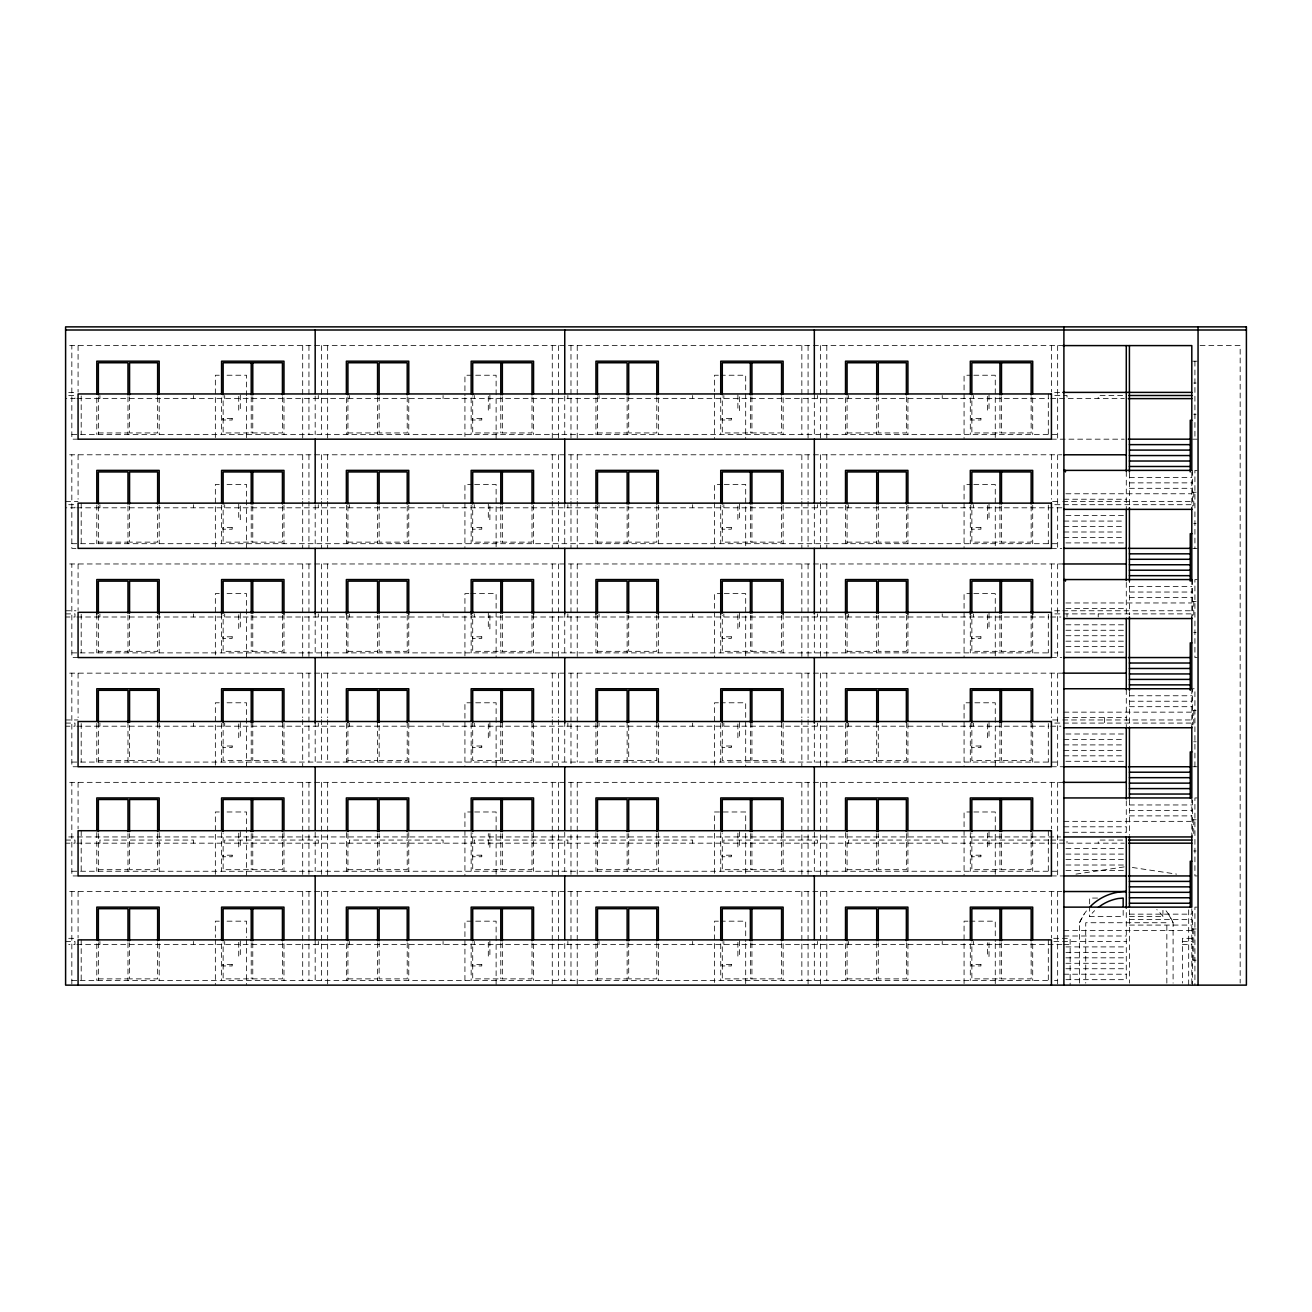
<?xml version="1.0" encoding="UTF-8"?>
<svg xmlns="http://www.w3.org/2000/svg" width="1312" height="1312" viewBox="0 0 1312 1312"><rect width="100%" height="100%" fill="white"/><g stroke="black" fill="none" stroke-linecap="round" stroke-linejoin="round"><path stroke-width="0.75" stroke-dasharray="5 3.75" d="M1079.497 983.114L1079.497 922.73L1084.188 913.988M1123.17 910.348L1123.17 916.498L1089.649 916.498L1090.157 915.661A45.428 45.428 0 0 1 1094.602 910.659M1075.971 874.12L1124.286 866.888M69.7 345.597L1061.851 345.597M1200.054 345.597L1240.168 345.597L1240.168 983.082M1192.592 361.194L1197.266 361.194M219.252 375.232L215.348 375.232L215.348 438.552M227.042 375.232L246.541 375.232L246.541 395.666M718.386 375.232L714.499 375.232L714.499 391.583M720.337 375.232L745.692 375.232L745.692 438.552M971.864 375.232L964.074 375.232L964.074 438.552M973.816 375.232L995.267 375.232L995.267 438.552M1193.756 383.022L1196.101 383.022M68.716 392.386L75.932 392.386M1054.618 392.386L1060.768 392.386M68.716 395.502L74.964 395.502L74.964 398.618L65.6 398.618M1054.815 395.502L1067.017 395.502L1067.017 398.618M1122.629 395.502L1098.21 395.502L1098.21 398.618M76.883 398.618L1048.714 398.618M1050.748 398.618L1124.318 398.618M1193.756 414.231L1196.101 414.231M98.351 432.944L127.986 432.944M347.926 432.944L377.561 432.944M597.501 432.944L627.136 432.944M847.076 432.944L876.711 432.944M71.832 434.502L1057.652 434.502M78.08 439.176L71.832 439.176L71.832 345.597M1051.42 439.176L1124.253 439.176M1192.592 439.176L1197.266 439.176M69.7 454.788L1061.851 454.788M1197.266 470.385L1194.92 470.385L1194.92 548.367M1129.419 477.404L1191.804 477.404M1129.419 482.865L1191.804 482.865M219.252 484.423L215.348 484.423L215.348 547.744M227.042 484.423L246.541 484.423L246.541 547.744M472.714 484.423L464.924 484.423L464.924 547.744M474.665 484.423L496.116 484.423L496.116 547.744M722.289 484.423L714.499 484.423L714.499 547.744M724.24 484.423L745.692 484.423L745.692 545.71M971.864 484.423L964.074 484.423L964.074 547.744M973.816 484.423L995.267 484.423L995.267 545.71M1129.419 488.31L1191.804 488.31M1192.592 492.213L1196.101 492.213M1065.918 493.771L1191.804 493.771M1063.901 499.232L1126.286 499.232M65.6 501.578L77.982 501.578M1052.568 501.578L1060.768 501.578M1062.802 501.578L1191.804 501.578M68.716 504.694L74.964 504.694L74.964 507.81L65.6 507.81M1054.815 504.694L1191.804 504.694M76.883 507.81L1064.983 507.81M1065.918 515.616L1124.286 515.616M1063.901 521.077L1124.286 521.077M1193.756 523.406L1196.101 523.406M1063.901 526.538L1124.286 526.538M1063.901 532L1124.286 532M1063.901 537.444L1124.286 537.444M98.351 542.135L127.986 542.135M347.926 542.135L377.561 542.135M597.501 542.135L627.136 542.135M847.076 542.135L876.711 542.135M1065.918 542.906L1126.286 542.906M71.832 543.693L1057.652 543.693M75.932 548.367L71.832 548.367L71.832 454.788M1051.42 548.367L1061.851 548.367M1192.592 548.367L1197.266 548.367M69.7 563.963L1061.851 563.963M1197.266 579.56L1194.92 579.56L1194.92 657.558L1197.266 657.558M1129.419 586.595L1191.804 586.595M1129.419 592.04L1191.804 592.04M219.252 593.614L215.348 593.614L215.348 654.901M227.042 593.614L246.541 593.614L246.541 656.935M468.827 593.614L464.924 593.614L464.924 656.935M470.762 593.614L496.116 593.614L496.116 656.935M722.289 593.614L714.499 593.614L714.499 656.935M724.24 593.614L745.692 593.614L745.692 656.935M971.864 593.614L964.074 593.614L964.074 656.935M973.816 593.614L995.267 593.614L995.267 656.935M1129.419 597.501L1191.804 597.501M1192.592 601.404L1196.101 601.404M1065.918 602.962L1191.804 602.962M1065.918 608.424L1126.286 608.424M65.6 610.769L75.932 610.769M1054.618 610.769L1060.768 610.769M1062.802 610.769L1191.804 610.769M65.6 613.885L74.964 613.885L74.964 617.001L65.6 617.001M1054.815 613.885L1191.804 613.885M76.883 617.001L1048.714 617.001M1050.748 617.001L1060.916 617.001M1065.918 624.807L1124.286 624.807M1065.918 630.268L1124.286 630.268M1193.756 632.597L1196.101 632.597M1065.918 635.73L1124.286 635.73M1065.918 641.174L1124.286 641.174M1065.918 646.636L1124.286 646.636M98.351 651.326L127.986 651.326M347.926 651.326L377.561 651.326M597.501 651.326L627.136 651.326M847.076 651.326L876.711 651.326M1065.918 652.097L1126.286 652.097M71.832 652.884L78.08 652.884M80.114 652.884L1051.42 652.884M1054.536 652.884L1057.652 652.884M78.08 657.558L71.832 657.558L71.832 563.963M1051.42 657.558L1061.851 657.558M69.7 673.154L1061.851 673.154M1129.419 695.77L1191.804 695.77M1129.419 701.231L1191.804 701.231M219.252 702.789L215.348 702.789L215.348 766.126M227.042 702.789L246.541 702.789L246.541 766.126M718.386 702.789L714.499 702.789L714.499 766.126M720.337 702.789L745.692 702.789L745.692 766.126M1129.419 706.692L1191.804 706.692M1192.592 710.596L1196.101 710.596M1063.901 712.154L1191.804 712.154M1063.901 717.615L1126.286 717.615M65.6 719.96L77.982 719.96M1052.568 719.96L1060.768 719.96M1062.802 719.96L1191.804 719.96M65.6 723.076L74.964 723.076L74.964 726.192L65.6 726.192M1054.815 723.076L1191.804 723.076M76.883 726.192L1048.714 726.192M1050.748 726.192L1060.916 726.192M1065.918 733.998L1124.286 733.998M1063.901 739.46L1124.286 739.46M1193.756 741.788L1196.101 741.788M1063.901 744.904L1124.286 744.904M1063.901 750.366L1124.286 750.366M1063.901 755.827L1124.286 755.827M98.351 760.517L127.986 760.517M347.926 760.517L377.561 760.517M597.501 760.517L627.136 760.517M847.076 760.517L876.711 760.517M1065.918 761.288L1124.286 761.288M71.832 762.075L1057.652 762.075M78.08 766.749L71.832 766.749L71.832 673.154M1051.42 766.749L1063.901 766.749M1192.592 766.749L1197.266 766.749M69.7 782.346L1061.851 782.346M1197.266 797.942L1194.92 797.942L1194.92 875.94L1197.266 875.94M1129.419 804.961L1191.804 804.961M1129.419 810.422L1191.804 810.422M219.252 811.98L215.348 811.98L215.348 875.317M227.042 811.98L246.541 811.98L246.541 875.317M472.714 811.98L464.924 811.98L464.924 875.317M474.665 811.98L496.116 811.98L496.116 875.317M971.864 811.98L964.074 811.98L964.074 875.317M973.816 811.98L995.267 811.98L995.267 875.317M1129.419 815.884L1191.804 815.884M1192.592 819.787L1196.101 819.787M1063.901 821.345L1191.804 821.345M1063.901 826.806L1126.286 826.806M1063.901 832.267L1126.286 832.267M68.716 836.941L1060.768 836.941M65.6 840.057L74.964 840.057L74.964 843.173L65.6 843.173M1048.714 840.057L973.422 840.057L973.422 843.173M1050.748 840.057L1067.017 840.057L1067.017 843.173M1122.629 840.057L1098.21 840.057L1098.21 843.173M76.883 843.173L1048.714 843.173M1050.748 843.173L1124.286 843.173M1065.918 848.634L1124.286 848.634M1193.756 850.98L1196.101 850.98M1065.918 854.096L1124.286 854.096M1065.918 859.557L1124.286 859.557M1065.918 865.018L1124.286 865.018M98.351 869.692L127.986 869.692M347.926 869.692L377.561 869.692M597.501 869.692L627.136 869.692M847.076 869.692L876.711 869.692M1065.918 870.479L1124.286 870.479M71.832 871.25L1057.652 871.25M78.08 875.94L71.832 875.94L71.832 782.346M1051.42 875.94L1063.901 875.94M69.7 891.537L565.767 891.537M567.817 891.537L1061.851 891.537M1097.537 898.064L1089.649 898.064L1089.649 904.214M1197.266 907.133L1194.92 907.133L1194.92 985.132M1129.419 914.152L1191.804 914.152M1129.419 916.498L1162.94 916.498L1162.94 910.348M1129.419 919.614L1191.804 919.614M219.252 921.172L215.348 921.172L215.348 937.522M227.042 921.172L246.541 921.172L246.541 937.522M718.386 921.172L714.499 921.172L714.499 982.458M720.337 921.172L745.692 921.172L745.692 941.606M967.961 921.172L964.074 921.172L964.074 984.508M969.912 921.172L995.267 921.172L995.267 941.606M1129.419 925.075L1191.804 925.075M1192.592 928.978L1196.101 928.978M1063.901 930.536L1191.804 930.536M1063.901 935.997L1126.286 935.997M68.716 938.326L75.932 938.326M1053.651 938.326L1070.133 938.326L1070.133 985.132M1191.804 938.326L1182.44 938.326L1182.44 983.098M65.6 941.458L74.964 941.458L74.964 944.574L68.716 944.574M1053.848 941.458L1126.286 941.458M1182.44 941.458L1191.804 941.458M76.883 944.574L1061.884 944.574M1063.901 944.574L1070.133 944.574M1182.44 944.574L1191.804 944.574M1065.918 946.903L1126.286 946.903M1065.918 952.364L1126.286 952.364M1065.918 957.826L1126.286 957.826M1192.592 960.171L1196.101 960.171M1065.918 963.287L1126.286 963.287M1065.918 968.748L1126.286 968.748M1063.901 974.209L1126.286 974.209M98.351 978.883L127.986 978.883M347.926 978.883L377.561 978.883M597.501 978.883L627.136 978.883M847.076 978.883L876.711 978.883M1065.918 979.67L1126.286 979.67L1126.286 909.987M71.832 980.441L78.08 980.441M80.114 980.441L1049.42 980.441M1054.536 980.441L1057.652 980.441M1132.338 867.478L1176.602 874.12M1162.94 916.498L1162.416 915.661A45.428 45.428 0 0 0 1156.774 909.528M1168.402 913.988L1173.092 922.73L1173.092 983.114M1194.92 361.194L1194.92 439.176M1194.92 766.749L1194.92 688.751L1192.592 688.751L1192.592 724.749M1193.756 492.213L1193.756 505.858M1193.756 601.404L1193.756 615.049M1193.756 710.596L1193.756 724.24M1193.756 819.787L1193.756 835.383M1193.756 928.978L1193.756 960.171M1192.592 470.385L1192.592 506.383M1192.592 579.56L1192.592 615.558M1192.592 799.943L1192.592 835.383M1192.592 911.135L1192.592 985.132M1191.804 471.943L1191.804 509.368M1191.804 579.56L1191.804 618.559M1191.804 688.751L1191.804 727.75M1191.804 797.942L1191.804 836.941M1191.804 908.691L1191.804 985.132M1188.688 909.839L1188.688 985.132M1166.844 983.114L1166.844 922.73L1085.729 922.73L1085.729 983.114M1129.419 473.091L1129.419 509.368M1129.419 577.624L1129.419 614.836M1129.419 691.473L1129.419 727.75M1129.419 799.484L1129.419 835.252M1129.419 909.839L1129.419 983.098M1126.286 471.451L1126.286 509.368M1126.286 582.413L1126.286 617.526M1126.286 689.554L1126.286 727.75M1126.286 800.796L1126.286 835.629M1104.491 717.615L1104.491 725.733M1098.21 613.885L1098.21 617.001M1089.649 906.248L1089.649 916.498M1067.017 613.885L1067.017 617.001M1057.652 345.597L1057.652 439.176M1057.652 454.788L1057.652 548.367M1057.652 563.963L1057.652 657.558M1057.652 673.154L1057.652 766.749M1057.652 782.346L1057.652 875.94M1057.652 891.537L1057.652 985.132M1051.42 345.597L1051.42 392.075M1051.42 454.788L1051.42 499.232M1051.42 563.963L1051.42 610.441M1051.42 673.154L1051.42 717.615M1051.42 782.346L1051.42 828.823M1051.42 891.537L1051.42 938.014M1048.304 393.944L1048.304 434.502M1048.304 505.169L1048.304 543.693M1048.304 614.36L1048.304 652.884M1048.304 723.535L1048.304 762.075M1048.304 830.709L1048.304 871.25M1048.304 939.884L1048.304 980.441M1032.708 397.848L1032.708 434.502M1032.708 505.005L1032.708 543.693M1032.708 614.18L1032.708 652.884M1032.708 723.371L1032.708 762.075M1032.708 832.562L1032.708 871.25M1032.708 943.787L1032.708 980.441M1031.15 396.847L1031.15 432.944L971.864 432.944L971.864 396.847M1031.15 506.038L1031.15 542.135L971.864 542.135L971.864 506.038M1031.15 615.213L1031.15 651.326L971.864 651.326L971.864 615.213M1031.15 722.404L1031.15 760.517L971.864 760.517L971.864 722.404M1031.15 833.596L1031.15 869.692L971.864 869.692L971.864 833.596M1031.15 942.787L1031.15 978.883L971.864 978.883L971.864 942.787M1001.499 396.847L1001.499 432.944M1001.499 506.038L1001.499 542.135M1001.499 615.213L1001.499 651.326M1001.499 722.404L1001.499 760.517M1001.499 833.596L1001.499 869.692M1001.499 942.787L1001.499 978.883M999.941 396.847L999.941 432.944M999.941 506.038L999.941 542.135M999.941 615.213L999.941 651.326M999.941 722.404L999.941 760.517M999.941 833.596L999.941 869.692M999.941 942.787L999.941 978.883M995.267 766.126L995.267 702.789L964.074 702.789L964.074 766.126M995.267 943.64L995.267 984.508M989.018 394.879L989.018 410.476L987.46 410.476L987.46 394.879M989.018 504.07L989.018 519.667L987.46 519.667L987.46 504.07M989.018 613.262L989.018 628.858L987.46 628.858L987.46 613.262M989.018 722.453L989.018 738.049L987.46 738.049L987.46 722.453M989.018 831.644L989.018 847.24L987.46 847.24L987.46 831.644M989.018 942.77L989.018 956.432L987.46 956.432L987.46 942.77M973.422 395.502L973.422 398.618M973.422 504.694L973.422 507.81M973.422 613.885L973.422 617.001M973.422 723.076L973.422 726.192M973.422 941.458L973.422 944.574M970.306 397.848L970.306 434.502M970.306 505.005L970.306 543.693M970.306 614.18L970.306 652.884M970.306 723.371L970.306 762.075M970.306 832.562L970.306 871.25M970.306 943.787L970.306 980.441M942.229 395.502L942.229 398.618M942.229 504.694L942.229 507.81M942.229 613.885L942.229 617.001M942.229 723.076L942.229 726.192M942.229 843.173L942.229 840.057L848.634 840.057L848.634 843.173M942.229 941.458L942.229 944.574M907.92 397.848L907.92 434.502M907.92 505.005L907.92 543.693M907.92 614.18L907.92 652.884M907.92 723.371L907.92 762.075M907.92 832.562L907.92 871.25M907.92 943.787L907.92 980.441M906.362 396.847L906.362 432.944L878.286 432.944L878.286 396.847M906.362 506.038L906.362 542.135L878.286 542.135L878.286 506.038M906.362 615.213L906.362 651.326L878.286 651.326L878.286 615.213M906.362 722.404L906.362 760.517L878.286 760.517L878.286 722.404M906.362 833.596L906.362 869.692L878.286 869.692L878.286 833.596M906.362 942.787L906.362 978.883L878.286 978.883L878.286 942.787M876.711 396.847L876.711 434.502M876.711 506.038L876.711 543.693M876.711 615.213L876.711 652.884M876.711 722.404L876.711 762.075M876.711 833.596L876.711 871.25M876.711 942.787L876.711 980.441M848.634 395.502L848.634 398.618M848.634 504.694L848.634 507.81M848.634 613.885L848.634 617.001M848.634 723.076L848.634 726.192M848.634 941.458L848.634 944.574M847.076 396.847L847.076 434.502M847.076 506.038L847.076 543.693M847.076 615.213L847.076 652.884M847.076 722.404L847.076 762.075M847.076 833.596L847.076 871.25M847.076 942.787L847.076 980.441M845.518 397.848L845.518 434.502M845.518 505.005L845.518 543.693M845.518 614.18L845.518 652.884M845.518 723.371L845.518 762.075M845.518 832.562L845.518 871.25M845.518 943.787L845.518 980.441M826.806 345.597L826.806 439.176M826.806 454.788L826.806 499.232M826.806 501.25L826.806 548.367M826.806 563.963L826.806 657.558M826.806 673.154L826.806 766.749M826.806 782.346L826.806 875.94M826.806 891.537L826.806 980.441M820.558 345.597L820.558 439.176M820.558 454.788L820.558 499.232M820.558 501.25L820.558 548.367M820.558 563.963L820.558 657.558M820.558 673.154L820.558 766.749M820.558 782.346L820.558 875.94M820.558 891.537L820.558 985.132M817.442 395.502L817.442 398.618M817.442 504.694L817.442 507.81M817.442 613.885L817.442 617.001M817.442 723.076L817.442 726.192M817.442 843.173L817.442 840.057L723.847 840.057L723.847 843.173M817.442 941.458L817.442 944.574M814.326 393.944L814.326 434.502M814.326 504.759L814.326 543.693M814.326 616L814.326 652.884M814.326 725.192L814.326 762.075M814.326 832.316L814.326 871.25M814.326 943.558L814.326 980.441M808.077 345.597L808.077 439.176M808.077 454.788L808.077 499.232M808.077 501.25L808.077 546.809M808.077 563.963L808.077 657.558M808.077 673.154L808.077 717.615M808.077 719.632L808.077 762.075M808.077 782.346L808.077 874.382M808.077 891.537L808.077 985.132M801.845 345.597L801.845 434.502M801.845 454.788L801.845 499.232M801.845 501.25L801.845 548.367M801.845 563.963L801.845 657.558M801.845 673.154L801.845 717.615M801.845 719.632L801.845 766.749M801.845 782.346L801.845 874.382M801.845 891.537L801.845 980.441M783.133 397.848L783.133 434.502M783.133 505.005L783.133 543.693M783.133 614.18L783.133 652.884M783.133 723.371L783.133 762.075M783.133 832.562L783.133 871.25M783.133 943.787L783.133 980.441M781.575 396.847L781.575 432.944L722.289 432.944L722.289 396.847M781.575 506.038L781.575 542.135L722.289 542.135L722.289 506.038M781.575 615.213L781.575 651.326L722.289 651.326L722.289 615.213M781.575 722.404L781.575 760.517L722.289 760.517L722.289 722.404M781.575 833.596L781.575 869.692L722.289 869.692L722.289 833.596M781.575 942.787L781.575 978.883L722.289 978.883L722.289 942.787M751.924 396.847L751.924 432.944M751.924 506.038L751.924 542.135M751.924 615.213L751.924 651.326M751.924 722.404L751.924 760.517M751.924 833.596L751.924 869.692M751.924 942.787L751.924 978.883M750.366 396.847L750.366 432.944M750.366 506.038L750.366 542.135M750.366 615.213L750.366 651.326M750.366 722.404L750.366 760.517M750.366 833.596L750.366 869.692M750.366 942.787L750.366 978.883M745.692 873.267L745.692 811.98L714.499 811.98L714.499 873.267M745.692 943.64L745.692 984.508M739.46 396.831L739.46 410.476L737.885 410.476L737.885 394.879M739.46 504.07L739.46 519.667L737.885 519.667L737.885 506.022M739.46 613.262L739.46 628.858L737.885 628.858L737.885 613.262M739.46 722.453L739.46 738.049L737.885 738.049L737.885 722.453M739.46 831.644L739.46 847.24L737.885 847.24L737.885 831.644M739.46 940.835L739.46 956.432L737.885 956.432L737.885 940.835M723.847 395.502L723.847 398.618M723.847 504.694L723.847 507.81M723.847 613.885L723.847 617.001M723.847 723.076L723.847 726.192M723.847 941.458L723.847 944.574M720.731 397.848L720.731 434.502M720.731 505.005L720.731 543.693M720.731 614.18L720.731 652.884M720.731 723.371L720.731 762.075M720.731 832.562L720.731 871.25M720.731 943.787L720.731 980.441M714.499 393.616L714.499 438.552M692.654 395.502L692.654 398.618M692.654 504.694L692.654 507.81M692.654 613.885L692.654 617.001M692.654 723.076L692.654 726.192M692.654 843.173L692.654 840.057L599.059 840.057L599.059 843.173M692.654 941.458L692.654 944.574M658.345 397.848L658.345 434.502M658.345 505.005L658.345 543.693M658.345 614.18L658.345 652.884M658.345 723.371L658.345 762.075M658.345 832.562L658.345 871.25M658.345 943.787L658.345 980.441M656.787 396.847L656.787 432.944L628.71 432.944L628.71 396.847M656.787 506.038L656.787 542.135L628.71 542.135L628.71 506.038M656.787 615.213L656.787 651.326L628.71 651.326L628.71 615.213M656.787 722.404L656.787 760.517L628.71 760.517L628.71 722.404M656.787 833.596L656.787 869.692L628.71 869.692L628.71 833.596M656.787 942.787L656.787 978.883L628.71 978.883L628.71 942.787M627.136 396.847L627.136 434.502M627.136 506.038L627.136 543.693M627.136 615.213L627.136 652.884M627.136 722.404L627.136 762.075M627.136 833.596L627.136 871.25M627.136 942.787L627.136 980.441M599.059 395.502L599.059 398.618M599.059 504.694L599.059 507.81M599.059 613.885L599.059 617.001M599.059 723.076L599.059 726.192M599.059 941.458L599.059 944.574M597.501 396.847L597.501 434.502M597.501 506.038L597.501 543.693M597.501 615.213L597.501 652.884M597.501 722.404L597.501 762.075M597.501 833.596L597.501 871.25M597.501 942.787L597.501 980.441M595.943 397.848L595.943 434.502M595.943 505.005L595.943 543.693M595.943 614.18L595.943 652.884M595.943 723.371L595.943 762.075M595.943 832.562L595.943 871.25M595.943 943.787L595.943 980.441M577.231 345.597L577.231 439.176M577.231 454.788L577.231 499.232M577.231 501.25L577.231 548.367M577.231 563.963L577.231 657.558M577.231 673.154L577.231 762.075M577.231 782.346L577.231 874.382M577.231 891.537L577.231 985.132M570.982 345.597L570.982 439.176M570.982 454.788L570.982 499.232M570.982 501.25L570.982 548.367M570.982 563.963L570.982 652.884M570.982 673.154L570.982 721.649M570.982 723.683L570.982 766.749M570.982 782.346L570.982 874.382M570.982 891.537L570.982 980.441M567.866 395.502L567.866 398.618M567.866 504.694L567.866 507.81M567.866 613.885L567.866 617.001M567.866 723.076L567.866 726.192M567.866 843.173L567.866 840.057L474.272 840.057L474.272 843.173M567.866 941.458L567.866 944.574M564.75 395.978L564.75 434.502M564.75 503.136L564.75 543.693M564.75 612.327L564.75 652.884M564.75 721.518L564.75 762.075M564.75 832.316L564.75 871.25M564.75 943.558L564.75 980.441M558.502 345.597L558.502 439.176M558.502 454.788L558.502 499.232M558.502 501.25L558.502 548.367M558.502 563.963L558.502 657.558M558.502 673.154L558.502 717.615M558.502 719.632L558.502 766.749M558.502 782.346L558.502 875.94M558.502 891.537L558.502 980.441M552.27 345.597L552.27 439.176M552.27 454.788L552.27 499.232M552.27 501.25L552.27 548.367M552.27 563.963L552.27 657.558M552.27 673.154L552.27 717.615M552.27 719.632L552.27 766.749M552.27 782.346L552.27 875.94M552.27 891.537L552.27 985.132M533.558 397.848L533.558 434.502M533.558 505.005L533.558 543.693M533.558 614.18L533.558 652.884M533.558 723.371L533.558 762.075M533.558 832.562L533.558 871.25M533.558 943.787L533.558 980.441M532 396.847L532 432.944L472.714 432.944L472.714 396.847M532 506.038L532 542.135L472.714 542.135L472.714 506.038M532 615.213L532 651.326L472.714 651.326L472.714 615.213M532 722.404L532 760.517L472.714 760.517L472.714 722.404M532 833.596L532 869.692L472.714 869.692L472.714 833.596M532 942.787L532 978.883L472.714 978.883L472.714 942.787M502.348 396.847L502.348 432.944M502.348 506.038L502.348 542.135M502.348 615.213L502.348 651.326M502.348 722.404L502.348 760.517M502.348 833.596L502.348 869.692M502.348 942.787L502.348 978.883M500.79 396.847L500.79 432.944M500.79 506.038L500.79 542.135M500.79 615.213L500.79 651.326M500.79 722.404L500.79 760.517M500.79 833.596L500.79 869.692M500.79 942.787L500.79 978.883M496.116 438.552L496.116 375.232L464.924 375.232L464.924 395.666M496.116 766.126L496.116 702.789L464.924 702.789L464.924 766.126M496.116 984.508L496.116 921.172L464.924 921.172L464.924 982.458M489.884 394.879L489.884 410.476L488.31 410.476L488.31 394.879M489.884 506.022L489.884 519.667L488.31 519.667L488.31 504.07M489.884 615.213L489.884 628.858L488.31 628.858L488.31 613.262M489.884 722.453L489.884 738.049L488.31 738.049L488.31 722.453M489.884 833.596L489.884 847.24L488.31 847.24L488.31 833.596M489.884 940.835L489.884 956.432L488.31 956.432L488.31 940.835M474.272 395.502L474.272 398.618M474.272 504.694L474.272 507.81M474.272 613.885L474.272 617.001M474.272 723.076L474.272 726.192M474.272 941.458L474.272 944.574M471.156 397.848L471.156 434.502M471.156 505.005L471.156 543.693M471.156 614.18L471.156 652.884M471.156 723.371L471.156 762.075M471.156 832.562L471.156 871.25M471.156 943.787L471.156 980.441M464.924 397.7L464.924 436.519M443.079 395.502L443.079 398.618M443.079 504.694L443.079 507.81M443.079 613.885L443.079 617.001M443.079 723.076L443.079 726.192M443.079 843.173L443.079 840.057L349.484 840.057L349.484 843.173M443.079 941.458L443.079 944.574M408.77 397.848L408.77 434.502M408.77 505.005L408.77 543.693M408.77 614.18L408.77 652.884M408.77 723.371L408.77 762.075M408.77 832.562L408.77 871.25M408.77 943.787L408.77 980.441M407.212 396.847L407.212 432.944L379.135 432.944L379.135 396.847M407.212 506.038L407.212 542.135L379.135 542.135L379.135 506.038M407.212 615.213L407.212 651.326L379.135 651.326L379.135 615.213M407.212 722.404L407.212 760.517L379.135 760.517L379.135 722.404M407.212 833.596L407.212 869.692L379.135 869.692L379.135 833.596M407.212 942.787L407.212 978.883L379.135 978.883L379.135 942.787M377.561 396.847L377.561 434.502M377.561 506.038L377.561 543.693M377.561 615.213L377.561 652.884M377.561 722.404L377.561 762.075M377.561 833.596L377.561 871.25M377.561 942.787L377.561 980.441M349.484 395.502L349.484 398.618M349.484 504.694L349.484 507.81M349.484 613.885L349.484 617.001M349.484 723.076L349.484 726.192M349.484 941.458L349.484 944.574M347.926 396.847L347.926 434.502M347.926 506.038L347.926 543.693M347.926 615.213L347.926 652.884M347.926 722.404L347.926 762.075M347.926 833.596L347.926 871.25M347.926 942.787L347.926 980.441M346.368 397.848L346.368 434.502M346.368 505.005L346.368 543.693M346.368 614.18L346.368 652.884M346.368 723.371L346.368 762.075M346.368 832.562L346.368 871.25M346.368 943.787L346.368 980.441M327.656 345.597L327.656 439.176M327.656 454.788L327.656 499.232M327.656 501.25L327.656 548.367M327.656 563.963L327.656 657.558M327.656 673.154L327.656 717.615M327.656 719.632L327.656 762.075M327.656 782.346L327.656 875.94M327.656 891.537L327.656 985.132M321.407 345.597L321.407 434.502M321.407 454.788L321.407 499.232M321.407 501.25L321.407 548.367M321.407 563.963L321.407 657.558M321.407 673.154L321.407 717.615M321.407 719.632L321.407 762.075M321.407 782.346L321.407 874.382M321.407 891.537L321.407 980.441M318.291 395.502L318.291 398.618M318.291 504.694L318.291 507.81M318.291 613.885L318.291 617.001M318.291 723.076L318.291 726.192M318.291 843.173L318.291 840.057L224.696 840.057L224.696 843.173M318.291 941.458L318.291 944.574M315.175 395.978L315.175 434.502M315.175 504.759L315.175 543.693M315.175 612.327L315.175 652.884M315.175 721.518L315.175 762.075M315.175 832.316L315.175 871.25M315.175 939.884L315.175 980.441M308.943 345.597L308.943 434.502M308.943 454.788L308.943 499.232M308.943 501.25L308.943 548.367M308.943 563.963L308.943 657.558M308.943 673.154L308.943 762.075M308.943 782.346L308.943 874.382M308.943 891.537L308.943 980.441M302.695 345.597L302.695 439.176M302.695 454.788L302.695 499.232M302.695 501.25L302.695 548.367M302.695 563.963L302.695 657.558M302.695 673.154L302.695 717.615M302.695 719.632L302.695 766.749M302.695 782.346L302.695 874.382M302.695 891.537L302.695 980.441M283.982 397.848L283.982 434.502M283.982 505.005L283.982 543.693M283.982 614.18L283.982 652.884M283.982 723.371L283.982 762.075M283.982 832.562L283.982 871.25M283.982 943.787L283.982 980.441M282.424 396.847L282.424 432.944L223.138 432.944L223.138 396.847M282.424 506.038L282.424 542.135L223.138 542.135L223.138 506.038M282.424 615.213L282.424 651.326L223.138 651.326L223.138 615.213M282.424 722.404L282.424 760.517L223.138 760.517L223.138 722.404M282.424 833.596L282.424 869.692L223.138 869.692L223.138 833.596M282.424 942.787L282.424 978.883L223.138 978.883L223.138 942.787M252.773 396.847L252.773 432.944M252.773 506.038L252.773 542.135M252.773 615.213L252.773 651.326M252.773 722.404L252.773 760.517M252.773 833.596L252.773 869.692M252.773 942.787L252.773 978.883M251.215 396.847L251.215 432.944M251.215 506.038L251.215 542.135M251.215 615.213L251.215 651.326M251.215 722.404L251.215 760.517M251.215 833.596L251.215 869.692M251.215 942.787L251.215 978.883M246.541 397.7L246.541 438.552M246.541 939.556L246.541 984.508M240.309 394.879L240.309 410.476L238.735 410.476L238.735 394.879M240.309 506.022L240.309 519.667L238.735 519.667L238.735 504.07M240.309 613.262L240.309 628.858L238.735 628.858L238.735 613.262M240.309 722.453L240.309 738.049L238.735 738.049L238.735 722.453M240.309 831.644L240.309 847.24L238.735 847.24L238.735 831.644M240.309 940.835L240.309 956.432L238.735 956.432L238.735 940.835M224.696 395.502L224.696 398.618M224.696 504.694L224.696 507.81M224.696 613.885L224.696 617.001M224.696 723.076L224.696 726.192M224.696 941.458L224.696 944.574M221.58 397.848L221.58 434.502M221.58 505.005L221.58 543.693M221.58 614.18L221.58 652.884M221.58 723.371L221.58 762.075M221.58 832.562L221.58 871.25M221.58 943.787L221.58 980.441M215.348 939.556L215.348 984.508M193.504 395.502L193.504 398.618M193.504 504.694L193.504 507.81M193.504 613.885L193.504 617.001M193.504 723.076L193.504 726.192M193.504 843.173L193.504 840.057L99.909 840.057L99.909 843.173M193.504 941.458L193.504 944.574M159.195 397.848L159.195 434.502M159.195 505.005L159.195 543.693M159.195 614.18L159.195 652.884M159.195 723.371L159.195 762.075M159.195 832.562L159.195 871.25M159.195 943.787L159.195 980.441M157.637 396.847L157.637 432.944L129.56 432.944L129.56 396.847M157.637 506.038L157.637 542.135L129.56 542.135L129.56 506.038M157.637 615.213L157.637 651.326L129.56 651.326L129.56 615.213M157.637 722.404L157.637 760.517L129.56 760.517L129.56 722.404M157.637 833.596L157.637 869.692L129.56 869.692L129.56 833.596M157.637 942.787L157.637 978.883L129.56 978.883L129.56 942.787M127.986 396.847L127.986 434.502M127.986 506.038L127.986 543.693M127.986 615.213L127.986 652.884M127.986 722.404L127.986 762.075M127.986 833.596L127.986 871.25M127.986 942.787L127.986 980.441M99.909 395.502L99.909 398.618M99.909 504.694L99.909 507.81M99.909 613.885L99.909 617.001M99.909 723.076L99.909 726.192M99.909 941.458L99.909 944.574M98.351 396.847L98.351 434.502M98.351 506.038L98.351 543.693M98.351 615.213L98.351 652.884M98.351 722.404L98.351 762.075M98.351 833.596L98.351 871.25M98.351 942.787L98.351 980.441M96.793 397.848L96.793 434.502M96.793 505.005L96.793 543.693M96.793 614.18L96.793 652.884M96.793 723.371L96.793 762.075M96.793 832.562L96.793 871.25M96.793 943.787L96.793 980.441M81.196 395.978L81.196 434.502M81.196 503.136L81.196 543.693M81.196 614.36L81.196 652.884M81.196 723.535L81.196 762.075M81.196 830.709L81.196 871.25M81.196 939.884L81.196 980.441M78.08 345.597L78.08 392.075M78.08 454.788L78.08 499.232M78.08 563.963L78.08 610.441M78.08 673.154L78.08 717.615M78.08 782.346L78.08 828.823M78.08 891.537L78.08 938.014M71.832 891.537L71.832 985.132M1079.497 922.73A50.692 50.692 0 0 1 1086.533 910.79M1166.056 910.79A50.692 50.692 0 0 1 1173.092 922.73M232.191 418.446L222.843 418.446L222.843 420.004L232.191 420.004L232.191 418.446M481.766 418.446L472.418 418.446L472.418 420.004L481.766 420.004L481.766 418.446M731.342 418.446L721.994 418.446L721.994 420.004L731.342 420.004L731.342 418.446M980.917 418.446L971.569 418.446L971.569 420.004L980.917 420.004L980.917 418.446M232.191 527.621L222.843 527.621L222.843 529.195L232.191 529.195L232.191 527.621M481.766 527.621L472.418 527.621L472.418 529.195L481.766 529.195L481.766 527.621M731.342 527.621L721.994 527.621L721.994 529.195L731.342 529.195L731.342 527.621M980.917 527.621L971.569 527.621L971.569 529.195L980.917 529.195L980.917 527.621M232.191 636.812L222.843 636.812L222.843 638.37L232.191 638.37L232.191 636.812M481.766 636.812L472.418 636.812L472.418 638.37L481.766 638.37L481.766 636.812M731.342 636.812L721.994 636.812L721.994 638.37L731.342 638.37L731.342 636.812M980.917 636.812L971.569 636.812L971.569 638.37L980.917 638.37L980.917 636.812M232.191 746.003L222.843 746.003L222.843 747.561L232.191 747.561L232.191 746.003M481.766 746.003L472.418 746.003L472.418 747.561L481.766 747.561L481.766 746.003M731.342 746.003L721.994 746.003L721.994 747.561L731.342 747.561L731.342 746.003M980.917 746.003L971.569 746.003L971.569 747.561L980.917 747.561L980.917 746.003M232.191 855.194L222.843 855.194L222.843 856.752L232.191 856.752L232.191 855.194M481.766 855.194L472.418 855.194L472.418 856.752L481.766 856.752L481.766 855.194M731.342 855.194L721.994 855.194L721.994 856.752L731.342 856.752L731.342 855.194M980.917 855.194L971.569 855.194L971.569 856.752L980.917 856.752L980.917 855.194M232.191 964.386L222.843 964.386L222.843 965.944L232.191 965.944L232.191 964.386M481.766 964.386L472.418 964.386L472.418 965.944L481.766 965.944L481.766 964.386M731.342 964.386L721.994 964.386L721.994 965.944L731.342 965.944L731.342 964.386M980.917 964.386L971.569 964.386L971.569 965.944L980.917 965.944L980.917 964.386"/><path stroke-width="1.5" d="M65.6 330.001L1246.4 330.001M1062.802 345.597L1191.804 345.597L1191.804 470.385L1063.901 470.385M1062.802 392.386L1191.804 392.386M1128.73 395.502L1191.804 395.502M1128.336 398.618L1191.804 398.618M1191.804 420.25L1190.246 420.25L1190.246 471.943M1128.336 439.176L1189.787 439.176M1129.419 444.637L1189.787 444.637M1129.419 450.098L1189.787 450.098M1063.901 454.788L1126.286 454.788M1129.419 455.559L1189.787 455.559M1129.419 461.02L1189.787 461.02M1129.419 466.482L1189.787 466.482M1063.901 509.368L1191.804 509.368M1191.804 533.689L1190.246 533.689L1190.246 581.134M1063.901 548.367L1126.286 548.367M1128.336 548.367L1189.787 548.367M1129.419 553.828L1189.787 553.828M1129.419 559.289L1189.787 559.289M1062.802 563.963L1126.286 563.963M1129.419 564.75L1189.787 564.75M1129.419 570.212L1189.787 570.212M1129.419 575.673L1189.787 575.673M1063.901 579.56L1191.804 579.56M1063.901 618.559L1191.804 618.559M1191.804 642.88L1190.246 642.88L1190.246 690.309M1063.901 657.558L1126.286 657.558M1128.336 657.558L1189.787 657.558M1129.419 663.019L1189.787 663.019M1129.419 668.48L1189.787 668.48M1062.802 673.154L1126.286 673.154M1129.419 673.942L1189.787 673.942M1129.419 679.403L1189.787 679.403M1129.419 684.864L1189.787 684.864M1063.901 688.751L1191.804 688.751L1191.804 617.001M1063.901 727.75L1191.804 727.75M1191.804 751.924L1190.246 751.924L1190.246 797.942M1063.901 766.749L1126.286 766.749M1128.336 766.749L1189.787 766.749M1129.419 772.21L1189.787 772.21M1129.419 777.672L1189.787 777.672M1062.802 782.346L1126.286 782.346M1129.419 783.133L1189.787 783.133M1129.419 788.594L1189.787 788.594M1129.419 794.039L1189.787 794.039M1063.901 797.942L1191.804 797.942L1191.804 726.75M1063.901 836.941L1191.804 836.941M1128.73 840.057L1191.804 840.057M1128.73 843.173L1191.804 843.173M1191.804 861.246L1190.246 861.246L1190.246 907.133M1063.901 875.94L1126.286 875.94M1128.336 875.94L1189.787 875.94M1129.419 881.402L1189.787 881.402M1129.419 886.863L1189.787 886.863M1063.901 891.537L1126.286 891.537A50.692 50.692 0 0 0 1090.502 906.33M1129.419 892.324L1189.787 892.324M1129.419 897.769L1189.787 897.769M1129.419 903.23L1189.787 903.23M1063.901 907.133L1191.804 907.133L1191.804 835.941M1198.053 326.868L1198.053 985.132M1191.804 507.81L1191.804 581.134M1129.419 345.597L1129.419 472.008M1129.419 507.678L1129.419 581.134M1129.419 616.87L1129.419 690.309M1129.419 727.75L1129.419 797.68M1129.419 836.941L1129.419 906.871M1126.286 345.597L1126.286 471.451M1126.286 509.368L1126.286 580.593M1126.286 618.559L1126.286 689.768M1126.286 727.75L1126.286 798.959M1126.286 836.941L1126.286 908.15M1123.17 906.248L1123.17 898.064L1117.988 898.54A45.428 45.428 0 0 0 1098.357 907.379M1065.459 470.385L1065.459 471.943M1065.459 579.56L1065.459 581.134M1063.901 326.868L1063.901 985.132M1051.42 985.132L1051.42 939.884L78.08 939.884L78.08 985.132M1032.708 393.78L1032.708 361.194L970.306 361.194L970.306 393.78M1032.708 502.955L1032.708 470.385L970.306 470.385L970.306 502.955M1032.708 614.18L1032.708 579.56L970.306 579.56L970.306 614.18M1032.708 721.338L1032.708 688.751L970.306 688.751L970.306 721.338M1032.708 830.529L1032.708 797.942L970.306 797.942L970.306 830.529M1032.708 939.72L1032.708 907.133L970.306 907.133L970.306 939.72M1031.15 394.83L1031.15 362.752L971.864 362.752L971.864 394.83M1031.15 504.021L1031.15 471.943L971.864 471.943L971.864 504.021M1031.15 613.212L1031.15 581.134L971.864 581.134L971.864 613.212M1031.15 722.404L1031.15 690.309L971.864 690.309L971.864 722.404M1031.15 831.595L1031.15 799.5L971.864 799.5L971.864 831.595M1031.15 940.786L1031.15 908.691L971.864 908.691L971.864 940.786M1001.499 362.752L1001.499 394.83M1001.499 471.943L1001.499 504.021M1001.499 581.134L1001.499 613.212M1001.499 690.309L1001.499 722.404M1001.499 799.5L1001.499 831.595M1001.499 908.691L1001.499 940.786M999.941 362.752L999.941 394.83M999.941 471.943L999.941 504.021M999.941 581.134L999.941 613.212M999.941 690.309L999.941 722.404M999.941 799.5L999.941 831.595M999.941 908.691L999.941 940.786M907.92 393.78L907.92 361.194L845.518 361.194L845.518 393.78M907.92 502.955L907.92 470.385L845.518 470.385L845.518 502.955M907.92 614.18L907.92 579.56L845.518 579.56L845.518 614.18M907.92 721.338L907.92 688.751L845.518 688.751L845.518 721.338M907.92 830.529L907.92 797.942L845.518 797.942L845.518 830.529M907.92 939.72L907.92 907.133L845.518 907.133L845.518 939.72M906.362 394.83L906.362 362.752L878.286 362.752L878.286 394.83M906.362 504.021L906.362 471.943L878.286 471.943L878.286 504.021M906.362 613.212L906.362 581.134L878.286 581.134L878.286 613.212M906.362 722.404L906.362 690.309L878.286 690.309L878.286 722.404M906.362 831.595L906.362 799.5L878.286 799.5L878.286 831.595M906.362 940.786L906.362 908.691L878.286 908.691L878.286 940.786M876.711 394.83L876.711 362.752L847.076 362.752L847.076 394.83M876.711 504.021L876.711 471.943L847.076 471.943L847.076 504.021M876.711 613.212L876.711 581.134L847.076 581.134L847.076 613.212M876.711 722.404L876.711 690.309L847.076 690.309L847.076 722.404M876.711 831.595L876.711 799.5L847.076 799.5L847.076 831.595M876.711 940.786L876.711 908.691L847.076 908.691L847.076 940.786M814.326 330.001L814.326 393.518M814.326 439.176L814.326 502.709M814.326 548.367L814.326 613.95M814.326 657.558L814.326 723.142M814.326 766.749L814.326 830.266M814.326 875.94L814.326 939.458M783.133 393.78L783.133 361.194L720.731 361.194L720.731 393.78M783.133 502.955L783.133 470.385L720.731 470.385L720.731 502.955M783.133 614.18L783.133 579.56L720.731 579.56L720.731 614.18M783.133 721.338L783.133 688.751L720.731 688.751L720.731 721.338M783.133 830.529L783.133 797.942L720.731 797.942L720.731 830.529M783.133 939.72L783.133 907.133L720.731 907.133L720.731 939.72M781.575 394.83L781.575 362.752L722.289 362.752L722.289 394.83M781.575 504.021L781.575 471.943L722.289 471.943L722.289 504.021M781.575 613.212L781.575 581.134L722.289 581.134L722.289 613.212M781.575 722.404L781.575 690.309L722.289 690.309L722.289 722.404M781.575 831.595L781.575 799.5L722.289 799.5L722.289 831.595M781.575 940.786L781.575 908.691L722.289 908.691L722.289 940.786M751.924 362.752L751.924 394.83M751.924 471.943L751.924 504.021M751.924 581.134L751.924 613.212M751.924 690.309L751.924 722.404M751.924 799.5L751.924 831.595M751.924 908.691L751.924 940.786M750.366 362.752L750.366 394.83M750.366 471.943L750.366 504.021M750.366 581.134L750.366 613.212M750.366 690.309L750.366 722.404M750.366 799.5L750.366 831.595M750.366 908.691L750.366 940.786M658.345 393.78L658.345 361.194L595.943 361.194L595.943 393.78M658.345 502.955L658.345 470.385L595.943 470.385L595.943 502.955M658.345 614.18L658.345 579.56L595.943 579.56L595.943 614.18M658.345 721.338L658.345 688.751L595.943 688.751L595.943 721.338M658.345 830.529L658.345 797.942L595.943 797.942L595.943 830.529M658.345 939.72L658.345 907.133L595.943 907.133L595.943 939.72M656.787 394.83L656.787 362.752L628.71 362.752L628.71 394.83M656.787 504.021L656.787 471.943L628.71 471.943L628.71 504.021M656.787 613.212L656.787 581.134L628.71 581.134L628.71 613.212M656.787 722.404L656.787 690.309L628.71 690.309L628.71 722.404M656.787 831.595L656.787 799.5L628.71 799.5L628.71 831.595M656.787 940.786L656.787 908.691L628.71 908.691L628.71 940.786M627.136 394.83L627.136 362.752L597.501 362.752L597.501 394.83M627.136 504.021L627.136 471.943L597.501 471.943L597.501 504.021M627.136 613.212L627.136 581.134L597.501 581.134L597.501 613.212M627.136 722.404L627.136 690.309L597.501 690.309L597.501 722.404M627.136 831.595L627.136 799.5L597.501 799.5L597.501 831.595M627.136 940.786L627.136 908.691L597.501 908.691L597.501 940.786M564.75 330.001L564.75 393.518M564.75 439.176L564.75 502.709M564.75 548.367L564.75 613.95M564.75 657.558L564.75 723.142M564.75 766.749L564.75 830.266M564.75 875.94L564.75 939.458M533.558 393.78L533.558 361.194L471.156 361.194L471.156 393.78M533.558 502.955L533.558 470.385L471.156 470.385L471.156 502.955M533.558 614.18L533.558 579.56L471.156 579.56L471.156 614.18M533.558 721.338L533.558 688.751L471.156 688.751L471.156 721.338M533.558 830.529L533.558 797.942L471.156 797.942L471.156 830.529M533.558 939.72L533.558 907.133L471.156 907.133L471.156 939.72M532 394.83L532 362.752L472.714 362.752L472.714 394.83M532 504.021L532 471.943L472.714 471.943L472.714 504.021M532 613.212L532 581.134L472.714 581.134L472.714 613.212M532 722.404L532 690.309L472.714 690.309L472.714 722.404M532 831.595L532 799.5L472.714 799.5L472.714 831.595M532 940.786L532 908.691L472.714 908.691L472.714 940.786M502.348 362.752L502.348 394.83M502.348 471.943L502.348 504.021M502.348 581.134L502.348 613.212M502.348 690.309L502.348 722.404M502.348 799.5L502.348 831.595M502.348 908.691L502.348 940.786M500.79 362.752L500.79 394.83M500.79 471.943L500.79 504.021M500.79 581.134L500.79 613.212M500.79 690.309L500.79 722.404M500.79 799.5L500.79 831.595M500.79 908.691L500.79 940.786M408.77 393.78L408.77 361.194L346.368 361.194L346.368 393.78M408.77 502.955L408.77 470.385L346.368 470.385L346.368 502.955M408.77 614.18L408.77 579.56L346.368 579.56L346.368 614.18M408.77 721.338L408.77 688.751L346.368 688.751L346.368 721.338M408.77 830.529L408.77 797.942L346.368 797.942L346.368 830.529M408.77 939.72L408.77 907.133L346.368 907.133L346.368 939.72M407.212 394.83L407.212 362.752L379.135 362.752L379.135 394.83M407.212 504.021L407.212 471.943L379.135 471.943L379.135 504.021M407.212 613.212L407.212 581.134L379.135 581.134L379.135 613.212M407.212 722.404L407.212 690.309L379.135 690.309L379.135 722.404M407.212 831.595L407.212 799.5L379.135 799.5L379.135 831.595M407.212 940.786L407.212 908.691L379.135 908.691L379.135 940.786M377.561 394.83L377.561 362.752L347.926 362.752L347.926 394.83M377.561 504.021L377.561 471.943L347.926 471.943L347.926 504.021M377.561 613.212L377.561 581.134L347.926 581.134L347.926 613.212M377.561 722.404L377.561 690.309L347.926 690.309L347.926 722.404M377.561 831.595L377.561 799.5L347.926 799.5L347.926 831.595M377.561 940.786L377.561 908.691L347.926 908.691L347.926 940.786M315.175 330.001L315.175 393.518M315.175 439.176L315.175 502.709M315.175 548.367L315.175 613.95M315.175 657.558L315.175 723.142M315.175 766.749L315.175 830.266M315.175 875.94L315.175 939.458M283.982 393.78L283.982 361.194L221.58 361.194L221.58 393.78M283.982 502.955L283.982 470.385L221.58 470.385L221.58 502.955M283.982 614.18L283.982 579.56L221.58 579.56L221.58 614.18M283.982 721.338L283.982 688.751L221.58 688.751L221.58 721.338M283.982 830.529L283.982 797.942L221.58 797.942L221.58 830.529M283.982 939.72L283.982 907.133L221.58 907.133L221.58 939.72M282.424 394.83L282.424 362.752L223.138 362.752L223.138 394.83M282.424 504.021L282.424 471.943L223.138 471.943L223.138 504.021M282.424 613.212L282.424 581.134L223.138 581.134L223.138 613.212M282.424 722.404L282.424 690.309L223.138 690.309L223.138 722.404M282.424 831.595L282.424 799.5L223.138 799.5L223.138 831.595M282.424 940.786L282.424 908.691L223.138 908.691L223.138 940.786M252.773 362.752L252.773 394.83M252.773 471.943L252.773 504.021M252.773 581.134L252.773 613.212M252.773 690.309L252.773 722.404M252.773 799.5L252.773 831.595M252.773 908.691L252.773 940.786M251.215 362.752L251.215 394.83M251.215 471.943L251.215 504.021M251.215 581.134L251.215 613.212M251.215 690.309L251.215 722.404M251.215 799.5L251.215 831.595M251.215 908.691L251.215 940.786M159.195 393.78L159.195 361.194L96.793 361.194L96.793 393.78M159.195 502.955L159.195 470.385L96.793 470.385L96.793 502.955M159.195 614.18L159.195 579.56L96.793 579.56L96.793 614.18M159.195 721.338L159.195 688.751L96.793 688.751L96.793 721.338M159.195 830.529L159.195 797.942L96.793 797.942L96.793 830.529M159.195 939.72L159.195 907.133L96.793 907.133L96.793 939.72M157.637 394.83L157.637 362.752L129.56 362.752L129.56 394.83M157.637 504.021L157.637 471.943L129.56 471.943L129.56 504.021M157.637 613.212L157.637 581.134L129.56 581.134L129.56 613.212M157.637 722.404L157.637 690.309L129.56 690.309L129.56 722.404M157.637 831.595L157.637 799.5L129.56 799.5L129.56 831.595M157.637 940.786L157.637 908.691L129.56 908.691L129.56 940.786M127.986 394.83L127.986 362.752L98.351 362.752L98.351 394.83M127.986 504.021L127.986 471.943L98.351 471.943L98.351 504.021M127.986 613.212L127.986 581.134L98.351 581.134L98.351 613.212M127.986 722.404L127.986 690.309L98.351 690.309L98.351 722.404M127.986 831.595L127.986 799.5L98.351 799.5L98.351 831.595M127.986 940.786L127.986 908.691L98.351 908.691L98.351 940.786M1246.4 326.868L65.6 326.868L65.6 985.132L1246.4 985.132L1246.4 326.868M1051.42 393.944L78.08 393.944L78.08 439.176L1051.42 439.176L1051.42 393.944M1051.42 503.136L78.08 503.136L78.08 548.367L1051.42 548.367L1051.42 503.136M1051.42 612.327L78.08 612.327L78.08 657.558L1051.42 657.558L1051.42 612.327M1051.42 721.518L78.08 721.518L78.08 766.749L1051.42 766.749L1051.42 721.518M1051.42 830.709L78.08 830.709L78.08 875.94L1051.42 875.94L1051.42 830.709"/></g></svg>
